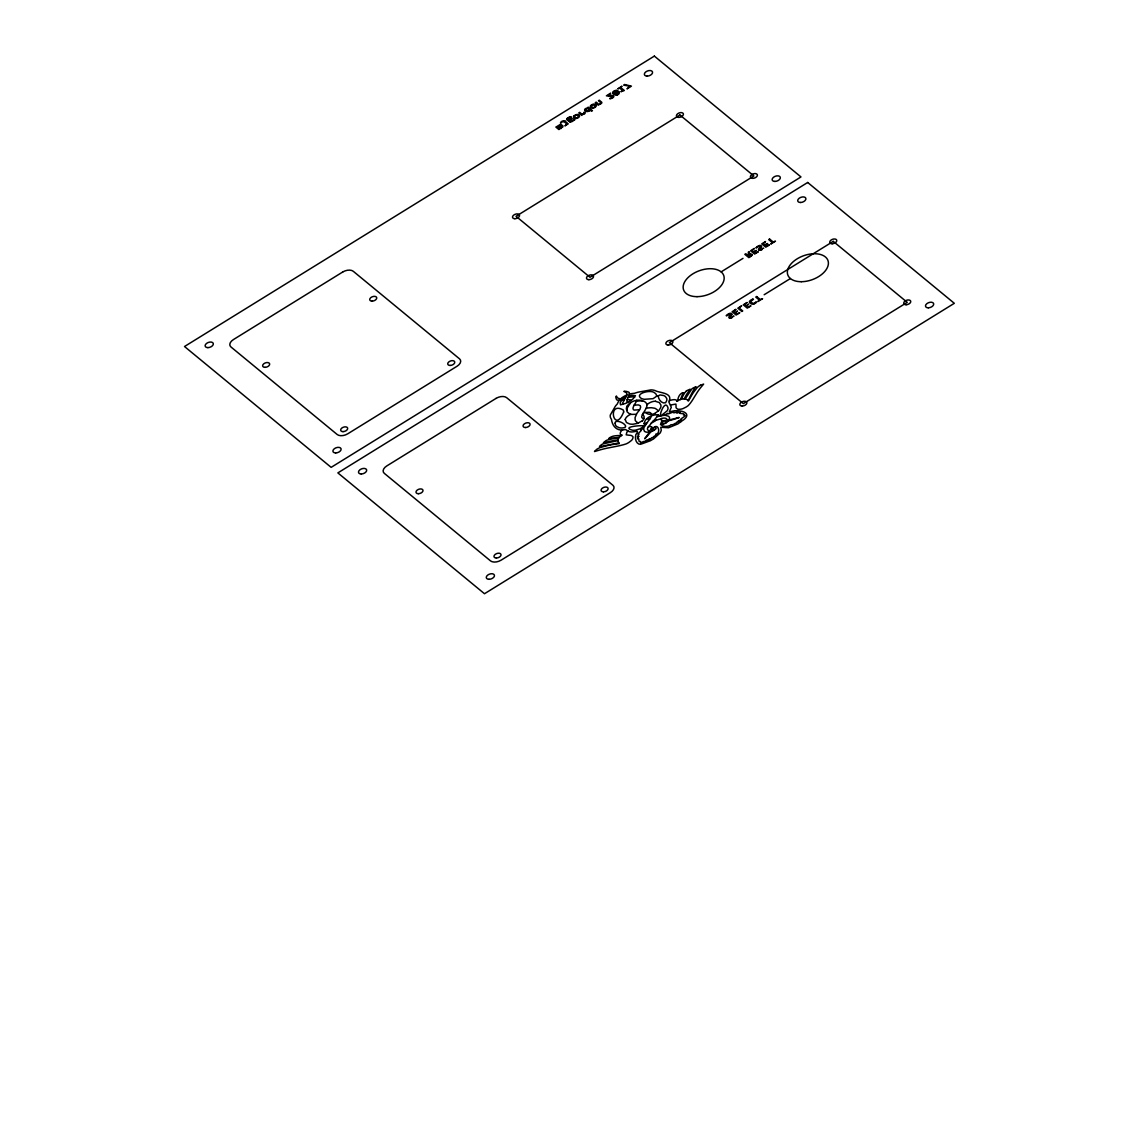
<?xml version="1.0" encoding="UTF-8"?>
<svg xmlns="http://www.w3.org/2000/svg" width="1122" height="1122" viewBox="0 0 1122 1122"><rect width="100%" height="100%" fill="white"/><g stroke="black" fill="none" stroke-linecap="round" stroke-linejoin="round"><path stroke-width="1.5" d="M628.376 397.076L629.358 392.91A4.586 2.735 -19.8 0 0 628.657 392.083L626.188 391.368A8.92 5.315 -19.8 0 0 624.491 391.298M629.498 394.103A15.049 8.976 -19.8 0 1 632.513 393.499L634.463 393.317A25.105 14.979 -19.8 0 1 638.152 392.167L650.984 389.881A13.73 8.191 -19.8 0 1 656.622 391.255C662.162 393.121 673.2 393.401 668.81 401.914L671.307 407.286L669.301 411.844L674.518 410.75A2.496 1.487 -19.8 0 1 675.682 410.778C684.644 410.315 692.344 414.789 681.489 421.241A2.567 1.529 -19.8 0 1 680.619 422.068L678.642 423.275A2.006 1.192 -19.8 0 1 677.562 424.06L668.502 427.748L660.774 427.286L661.265 430.357L660.311 432.812L653.467 438.997A1.964 1.164 -19.8 0 1 652.85 439.277L650.704 440.567A2.567 1.529 -19.8 0 1 649.428 441.072L642.527 443.611C637.31 446.556 634.407 439.389 635.739 435.462A2.496 1.487 -19.8 0 1 635.865 434.635C640.914 427.763 632.99 433.99 628.404 431.213L626.918 431.984L626.188 434.817L629.204 435.252A5.61 3.352 -19.8 0 1 631.812 435.785L632.205 436.051A10.799 6.437 -19.8 0 1 632.64 436.416L632.878 436.71A2.496 1.487 -19.8 0 1 633.046 437.215L632.78 438.422A7.265 4.334 -19.8 0 1 631.448 440.455L628.867 442.447A21.08 12.566 -19.8 0 1 627.773 443.078L627.24 443.372A7.041 4.193 -19.8 0 1 625.922 443.961L624.253 444.494A46.858 27.938 -19.8 0 1 622.359 444.999L619.877 445.616A32.468 19.355 -19.8 0 1 618.138 445.995L606.904 448.211A74.038 44.151 -19.8 0 0 600.13 449.88L594.492 451.549L596.567 449.445A9.803 5.848 -19.8 0 1 600.48 447.468L607.353 445.616A99.774 59.494 -19.8 0 1 611.518 444.719L619.19 443.667L617.703 440.315A8.036 4.797 -19.8 0 1 618.755 437.945L619.582 437.019A7.433 4.432 -19.8 0 1 621.237 435.757A2.412 1.445 -19.8 0 0 621.925 435.238M625.291 419.642L626.441 422.489L629.526 423.934A11.921 7.111 -19.8 0 0 633.06 424.214L637.605 423.359L642.05 420.932M677.66 400.877L677.674 400.694A36.535 21.781 -19.8 0 1 678.333 397.749L678.389 397.539A16.465 9.818 -19.8 0 1 679.637 395.112L680.507 394.145A9.327 5.568 -19.8 0 1 682.4 392.77L683.719 392.798A5.764 3.436 -19.8 0 1 683.424 393.275L683.102 393.738M610.003 98.722L610.116 98.147A4.011 2.384 -19.8 0 0 610.873 98.021L611.055 97.979A1.949 1.164 -19.8 0 0 612.36 97.249L612.388 97.235M651.896 430.427L653.214 430.203A1.627 0.968 -19.8 0 0 653.803 429.656L653.874 429.558M627.17 408.52L627.507 407.651A17.994 10.729 -19.8 0 1 629.077 405.042L629.386 404.607A19.705 11.753 -19.8 0 0 630.606 402.672M571.631 117.684L571.533 117.824A2.328 1.388 -19.8 0 1 571.21 118.189M700.409 385.253A9.803 5.848 -19.8 0 0 697.113 387.735L693.564 392.335A99.788 59.494 -19.8 0 0 691.727 395.14C681.895 413.078 695.331 384.664 696.159 386.922A5.315 3.17 -19.8 0 0 695.037 387.188L693.662 387.763A6.129 3.661 -19.8 0 0 691.825 388.955L685.219 398.913M680.367 399.558L681.419 397.118A28.513 16.998 -19.8 0 0 681.755 396.178L682.274 395.028A23.52 14.025 -19.8 0 1 683.102 393.738M676.931 401.171L676.973 401.157A2.412 1.445 -19.8 0 0 677.898 400.722A7.433 4.432 -19.8 0 1 679.89 399.741L681.292 399.278L683.06 395.673A45.637 27.209 -19.8 0 1 683.564 394.762L683.971 394.074A32.594 19.439 -19.8 0 1 684.827 392.714L685.907 391.438M653.144 427.959C659.035 422.349 660.648 434.354 655.921 434.032A7.559 4.516 -19.8 0 1 655.346 435.617L653.495 436.753A7.658 4.558 -19.8 0 1 652.808 437.706L651.644 437.706A7.784 4.642 -19.8 0 1 650.928 438.562L649.666 439.698L649.568 438.632A15.484 9.228 -19.8 0 1 647.099 440.792L646.903 439.88L643.635 442.208C644.771 439.473 640.045 444.985 640.774 442.25A6.62 3.941 -19.8 0 0 640.592 441.479C637.464 443.078 640.227 436.907 637.506 438.87A14.544 8.667 -19.8 0 1 638.755 436.332M684.168 398.871L685.304 396.767A84.767 50.546 -19.8 0 1 686.86 394.046L690.17 389.18L687.001 390.568A5.358 3.198 -19.8 0 0 685.907 391.438M634.098 405.337A15.161 9.032 -19.8 0 1 638.502 404.93C643.074 405.407 639.26 410.568 637.605 412.377A18.317 10.925 -19.8 0 0 636.679 413.822L635.066 417.622L635.206 420.231A6.508 3.871 -19.8 0 0 635.599 420.932L636.553 421.844A10.631 6.339 -19.8 0 0 638.488 423.036M761.417 246.714L761.375 246.784A3.969 2.37 -19.8 0 1 761.039 247.303L760.744 247.625M731.754 314.567L731.74 314.595A3.969 2.37 -19.8 0 1 731.376 315.156L730.787 315.829A4.446 2.651 -19.8 0 1 730.506 316.095L730.142 316.558M568.868 119.914L570.523 118.708M591.518 105.734L591.532 105.706A1.501 0.898 -19.8 0 0 591.336 106.113M676.832 400.947L676.412 400.147A7.279 4.348 -19.8 0 0 675.248 399.769L674.995 399.713A3.913 2.328 -19.8 0 0 674.238 399.656L673.354 399.713A9.004 5.372 -19.8 0 0 669.75 400.582L669.455 400.708M574.029 115.875L573.945 115.973A2.973 1.781 -19.8 0 0 573.552 116.604A3.927 2.342 -19.8 0 0 573.637 117.333A4.334 2.581 -19.8 0 0 574.997 118.385A2.51 1.501 -19.8 0 0 575.951 118.497A2.903 1.739 -19.8 0 0 578.966 117.095A2.384 1.417 -19.8 0 0 579.457 116.408A3.927 2.342 -19.8 0 0 579.415 115.664A4.334 2.581 -19.8 0 0 578.054 114.626A1.992 1.192 -19.8 0 0 577.101 114.5A3.226 1.921 -19.8 0 0 574.085 115.889M590.691 105.622L590.761 105.538A3.226 1.921 -19.8 0 1 593.847 104.108A1.992 1.192 -19.8 0 1 594.772 104.304A4.334 2.581 -19.8 0 1 596.105 105.342M759.804 248.705L760.155 248.243A4.446 2.651 -19.8 0 0 760.436 247.962L760.674 247.724M651.924 430.385L652.443 430.063A2.861 1.711 -19.8 0 0 653.299 429.656M760.197 247.092L760.169 247.12A3.114 1.851 -19.8 0 1 759.832 247.499L759.103 248.327A4.39 2.609 -19.8 0 0 758.668 248.916L758.612 249.056A1.992 1.192 -19.8 0 0 759.229 250.29M730.562 314.917L730.548 314.945A3.114 1.851 -19.8 0 1 730.184 315.352L730.043 315.506M729.847 315.745L729.454 316.18A4.39 2.609 -19.8 0 0 729.019 316.769L728.949 316.909A1.992 1.192 -19.8 0 0 729.581 318.143M569.527 120.194L569.752 119.97A2.735 1.627 -19.8 0 1 570.2 119.647M613.173 97.376L613.201 97.348A2.3 1.374 -19.8 0 0 613.594 96.815M618.04 93.743L618.068 93.729A1.501 0.898 -19.8 0 1 616.918 94.402M622.584 429.628L622.135 430.035A9.074 5.414 -19.8 0 0 620.494 432.349L620.284 433.008A3.913 2.328 -19.8 0 0 620.256 433.555L620.284 433.737A7.293 4.348 -19.8 0 0 620.648 434.621L621.883 435.027M658.137 414.902C653.004 413.906 644.07 418.338 644.224 423.85M762.553 248.537L762.75 248.369A4.334 2.581 -19.8 0 0 763.184 247.99L763.675 248.383M732.904 316.39L733.101 316.236A4.334 2.581 -19.8 0 0 733.536 315.843L734.012 316.236M670.83 404.944L675.907 404.088L676.075 406.276A5.61 3.352 -19.8 0 0 676.44 408.198L677.562 409.095A2.496 1.487 -19.8 0 0 678.235 409.278L679.96 409.264A7.265 4.334 -19.8 0 0 682.961 408.618L686.089 407.062A21.08 12.566 -19.8 0 0 687.127 406.388L687.618 406.052A7.041 4.208 -19.8 0 0 688.599 405.21L689.581 404.102A46.914 27.966 -19.8 0 0 690.577 402.84L691.769 401.171A32.426 19.34 -19.8 0 0 692.54 400.007L697.225 392.377A74.024 44.137 -19.8 0 1 700.507 387.833L703.634 384.089L700.409 385.253M762.217 248.761L762.133 248.818A2.847 1.697 -19.8 0 1 760.562 249.617L759.79 249.477M624.365 398.086L625.515 397.384M628.923 395.996A13.001 7.756 -19.8 0 1 632.107 395.309L635.487 395.659L633.06 398.857A18.878 11.262 -19.8 0 1 630.788 400.554L627.647 402.419A20.715 12.342 -19.8 0 1 625.445 403.457L620.522 404.846L620.157 402.784A12.931 7.714 -19.8 0 1 621.784 400.344M583.861 113.603L584.296 113.084A2.791 1.669 -19.8 0 0 583.861 112.495M570.2 119.647L570.313 119.577A2.791 1.655 -19.8 0 1 571.224 119.128A1.543 0.926 -19.8 0 1 572.08 118.932L572.136 118.918A2.3 1.374 -19.8 0 1 573.398 119.198M589.499 110.769L589.471 110.797A3.17 1.893 -19.8 0 1 588.349 111.344A2.525 1.501 -19.8 0 1 587.311 111.541A3.043 1.809 -19.8 0 1 586.259 111.415A5.287 3.156 -19.8 0 1 584.983 110.461M726.93 314.889L726.958 314.861A1.949 1.164 -19.8 0 0 727.322 314.609L727.827 314.286A7.574 4.516 -19.8 0 1 728.613 313.851L728.879 313.711A3.632 2.174 -19.8 0 1 730.015 313.319A2.202 1.304 -19.8 0 1 731.867 314.525M561.687 121.611L561.603 121.653A3.913 2.328 -19.8 0 0 561.028 122.06L560.958 122.13A3.282 1.964 -19.8 0 0 560.523 122.522L561.042 122.957M728.178 314.777L728.613 314.511A3.787 2.258 -19.8 0 1 729.216 314.174M572.486 121.288L572.515 121.274A2.805 1.669 -19.8 0 1 571.533 121.751L571.477 121.751A2.693 1.599 -19.8 0 1 570.018 121.975M756.551 247.05L756.607 247.008A1.949 1.164 -19.8 0 0 756.971 246.756M747.995 254.975L745.723 253.782L744.84 254.329L748.851 257.625L750.618 256.531M583.875 112.466C586.203 111.288 585.249 114.36 583.51 114.29A3.913 2.328 -19.8 0 1 582.108 114.43L581.841 115.426L578.784 112.901L579.667 112.354L581.645 113.981A4.895 2.917 -19.8 0 0 582.15 113.967L582.584 113.939A2.525 1.501 -19.8 0 0 582.991 113.883M573.651 119.872L574.871 119.731L573.062 120.853M756.971 246.756L757.476 246.433A7.574 4.516 -19.8 0 1 758.276 245.984L758.542 245.858A3.632 2.174 -19.8 0 1 759.664 245.466A2.202 1.304 -19.8 0 1 761.515 246.672M721.137 271.875L742.988 258.369M764.166 294.735L790.393 278.536M562.234 121.933L563.356 121.569M661.139 415.701L667.127 410.848A9.551 5.694 -19.8 0 0 668.025 407.889C665.528 399.502 660.059 412.181 660.353 415.855M654.883 413.345L658.866 410.54L660.718 407.468A11.921 7.111 -19.8 0 0 660.844 404.93L659.273 402.532L655.472 401.325M562.543 127.389L562.992 126.043L560.649 124.107L559.766 124.654L561.94 126.449M653.172 421.101L663.228 418.141A7.854 4.684 -19.8 0 1 664.589 418.099L664.771 418.113A4.095 2.44 -19.8 0 1 666.019 418.408L667.59 419.796L664.042 420.918A5.301 3.156 -19.8 0 0 662.555 422.279L662.19 422.854A3.801 2.258 -19.8 0 0 661.966 423.709L663.2 424.172M599.947 104.15L600.396 103.995A1.753 1.052 -19.8 0 0 600.817 103.771L600.873 103.743A1.823 1.08 -19.8 0 0 601.827 102.789A2.496 1.487 -19.8 0 0 601.294 101.878L599.33 100.195L598.447 100.742L600.396 102.34A1.417 0.842 -19.8 0 1 600.41 103.547M638.741 436.332L637.296 437.033L638.951 434.228A1.711 1.024 -19.8 0 0 638.334 434.466C636.328 434.466 643.846 429.039 640.592 430.035A17.672 10.533 -19.8 0 1 643.621 428.295M569.906 117.417L569.85 117.431A1.515 0.912 -19.8 0 0 569.289 117.614A2.37 1.417 -19.8 0 0 568.644 117.936L568.588 117.964A3.871 2.314 -19.8 0 0 567.578 118.694L567.536 119.184M625.192 397.861L622.444 398.562A8.766 5.217 -19.8 0 1 620.186 398.745L618.39 398.394A12.005 7.153 -19.8 0 1 616.567 396.304L616.371 396.108M616.862 94.374L616.287 94.43A4.839 2.889 -19.8 0 1 615.389 94.206A8.078 4.811 -19.8 0 1 614.576 93.701M656.903 416.697L663.733 415.336A9.523 5.68 -19.8 0 1 665.542 415.364L668.53 416.262A5.961 3.562 -19.8 0 1 669.525 418.366L669.189 419.53A8.149 4.867 -19.8 0 1 665.865 422.938M760.702 250.122L760.211 250.234A2.174 1.29 -19.8 0 1 759.299 250.22M731.053 317.975L730.506 318.101A2.174 1.29 -19.8 0 1 729.651 318.073M674.252 418.73L679.175 417.468A59.69 35.581 -19.8 0 1 668.375 420.834M568.433 119.311L569.836 118.469A2.356 1.403 -19.8 0 0 570.565 117.908M639.512 409.754L634.239 410.077A4.039 2.412 -19.8 0 1 633.341 409.558L632.976 408.254A15.442 9.2 -19.8 0 1 634.589 404.593M624.127 391.354L623.93 391.396A6.269 3.731 -19.8 0 0 624.253 391.634A11.178 6.662 -19.8 0 1 626.679 393.093L626.974 394.551A8.766 5.217 -19.8 0 1 626.413 396.108L622.584 403.177A6.774 4.039 -19.8 0 0 622.92 404.411M599.555 104.22L598.349 105.216L595.291 102.691L596.175 102.144L598.208 103.827M628.292 397.23L632.513 396.851A6.844 4.081 -19.8 0 1 634.631 397.37M614.197 93.392L618.222 92.691M613.874 92.86L617.843 92.172M623.678 400.063L617.577 400.189A4.586 2.735 -19.8 0 1 616.539 399.572L615.88 397.735A8.064 4.811 -19.8 0 1 616.076 396.417M617.773 439.922L614.702 440.413A84.767 50.546 -19.8 0 0 610.705 441.128L603.426 442.741L605.852 440.736A5.358 3.198 -19.8 0 1 607.212 440.076L609.134 439.501A32.58 19.425 -19.8 0 1 611.139 439.095L612.163 438.898A45.722 27.265 -19.8 0 1 613.496 438.674L618.755 437.945M662.85 421.914L661.321 422.138L660.535 424.495C663.368 427.692 669.918 426.36 670.97 424.733A7.574 4.516 -19.8 0 0 673.242 424.551L675.079 423.415A7.658 4.572 -19.8 0 0 676.496 423.064L676.664 422.237A7.784 4.642 -19.8 0 0 677.954 421.858L679.708 421.129L678.249 420.904A15.484 9.228 -19.8 0 0 681.601 419.474C677.983 419.726 688.038 415.392 684.518 415.21A6.62 3.955 -19.8 0 1 683.48 414.972C686.061 412.559 677.225 414.411 680.311 412.419A14.544 8.681 -19.8 0 0 676.594 412.938L677.786 412.012L673.649 412.77A1.711 1.024 -19.8 0 1 674.07 412.377C674.21 410.792 666.72 415.463 667.618 413.331A17.615 10.505 -19.8 0 0 664.631 415.322M617.675 440.666L602.935 443.905A6.129 3.661 -19.8 0 0 601.013 445.041L600.018 445.925A5.315 3.17 -19.8 0 0 599.499 446.682L618.853 442.924M636.426 414.284L631.602 414.411A9.425 5.61 -19.8 0 1 629.316 413.723L627.114 411.802A12.651 7.545 -19.8 0 1 627.184 408.52M619.274 437.328L615.726 437.72A28.485 16.984 -19.8 0 1 614.379 437.832L612.696 438.029A23.506 14.025 -19.8 0 0 610.803 438.436L610.116 438.59A5.764 3.436 -19.8 0 1 609.611 438.702L608.615 438.688L609.569 437.79A9.327 5.568 -19.8 0 1 611.728 436.654L613.201 436.163A16.465 9.818 -19.8 0 1 616.749 435.659L617.058 435.631A36.549 21.795 -19.8 0 1 621.223 435.588M750.169 254.666L749.889 254.694A2.328 1.388 -19.8 0 0 749.314 254.82A2.553 1.515 -19.8 0 0 748.809 255.101L747.953 255.62L749.272 256.7L750.113 256.195A1.837 1.094 -19.8 0 0 750.899 255.479M571.07 121.302L571.603 121.19A1.487 0.884 -19.8 0 0 572.388 120.741M560.116 128.721L560.144 128.707A2.412 1.431 -19.8 0 1 559.373 128.693L559.317 128.665M610.536 95.973L610.27 95.987A6.087 3.632 -19.8 0 0 609.597 96.043L606.399 95.819L610.677 93.182L608.04 95.566L609.961 95.398A6.031 3.59 -19.8 0 1 610.915 95.356L611.111 95.342A3.043 1.823 -19.8 0 1 611.911 95.356L612.023 95.356A3.24 1.935 -19.8 0 1 612.472 95.426L612.864 95.538M627.226 399.586L629.905 399.839A3.366 2.006 -19.8 0 1 630.83 400.526M759.748 246.125L759.37 246.181A1.949 1.164 -19.8 0 0 758.865 246.321A3.787 2.258 -19.8 0 0 758.262 246.658L757.911 246.868A4.67 2.791 -19.8 0 0 757.027 247.471L756.887 247.611A4.418 2.637 -19.8 0 0 756.312 248.088L755.807 247.667M730.085 313.978L729.707 314.048A1.949 1.164 -19.8 0 0 729.216 314.174M568.77 120.839L568.826 120.839A3.324 1.978 -19.8 0 0 569.219 120.839M559.401 128.259L559.317 128.231A3.955 2.356 -19.8 0 1 558.7 128.118L556.75 126.52L555.867 127.067L558.924 129.591L559.149 128.623M560.818 126.954L558.7 125.313L557.816 125.86L559.934 127.599M643.79 418.758L642.387 418.113A4.754 2.833 -19.8 0 1 641.672 416.781C642.611 411.83 651.349 405.154 644.084 401.297A14.039 8.373 -19.8 0 0 636.244 401.367M730.17 317.358L730.899 317.428A2.847 1.697 -19.8 0 0 732.4 316.685M628.404 431.213L625.445 429.488C617.044 431.816 612.444 426.458 611.406 419.207A13.73 8.191 -19.8 0 1 610.298 415.028L615.305 406.304A25.105 14.965 -19.8 0 1 617.409 403.85L617.956 402.503A15.049 8.976 -19.8 0 1 619.204 400.456M566.638 119.774L567.143 119.928A1.641 0.982 -19.8 0 0 567.97 119.858M688.095 400.007L684.743 398.871A8.036 4.797 -19.8 0 0 681.292 399.278M565.222 121.358L568.223 123.841L564.927 125.888L566.905 124.037L564.31 121.891A1.893 1.122 -19.8 0 0 563.384 121.527M752.904 299.083L753.409 299.504A2.595 1.543 -19.8 0 0 752.497 299.812L750.562 301.748L752.932 303.389A1.529 0.912 -19.8 0 0 753.844 303.277A3.478 2.076 -19.8 0 0 755.415 302.365A4.656 2.777 -19.8 0 0 756.088 301.692L756.551 302.211A4.179 2.496 -19.8 0 1 756.032 302.73A4.74 2.819 -19.8 0 1 753.984 303.922M726.158 315.534L726.663 315.955A4.418 2.637 -19.8 0 1 727.238 315.464L727.393 315.338A4.67 2.791 -19.8 0 1 728.178 314.777M584.899 110.447L584.828 110.349A3.787 2.258 -19.8 0 1 584.66 109.788A1.487 0.884 -19.8 0 1 584.913 109.171A2.188 1.304 -19.8 0 1 586.638 108.203A4.39 2.623 -19.8 0 1 587.858 108.119L588.124 107.123L592.458 110.685L591.575 111.232L590.256 110.18A1.809 1.08 -19.8 0 1 589.723 110.601M591.406 106.618L591.434 106.646A4.236 2.525 -19.8 0 0 592.276 107.361M574.674 116.969L574.688 116.997A4.236 2.525 -19.8 0 0 575.544 117.712A2.805 1.669 -19.8 0 0 576.063 117.824L576.175 117.852A2.581 1.543 -19.8 0 0 576.75 117.796L576.89 117.782A1.837 1.094 -19.8 0 0 578.181 116.969A1.753 1.052 -19.8 0 0 578.447 116.548M651.419 414.284L650.774 413.092A4.783 2.847 -19.8 0 0 649.021 412.307L646.006 412.461A18.709 11.164 -19.8 0 0 643.341 412.994M748.542 253.895L748.29 252.198L749.258 251.594L749.51 253.348A2.861 1.697 -19.8 0 1 749.538 253.838L749.538 253.838A1.795 1.066 -19.8 0 1 749.314 254.357A2.805 1.669 -19.8 0 1 749.889 254.147L750.169 254.077A1.543 0.926 -19.8 0 1 750.66 254.035L751.347 254.147A2.342 1.388 -19.8 0 1 752.049 254.764M620.803 398.731A13.562 8.092 -19.8 0 1 623.537 396.697M623.664 396.627A13.562 8.092 -19.8 0 1 626.875 394.972M628.418 397.076A23.197 13.829 -19.8 0 0 626.847 400.708A4.039 2.412 -19.8 0 0 627.829 402.335M628.25 406.248A10.743 6.409 -19.8 0 1 627.03 406.248M636.553 400.288A16.535 9.86 -19.8 0 1 634.463 404.579M642.752 401.003A8.191 4.881 -19.8 0 0 640.382 400.175L637.422 400.161A9.846 5.876 -19.8 0 0 626.455 407.917L626.385 408.408A8.303 4.951 -19.8 0 0 626.875 410.175M625.122 419.656A7.91 4.712 -19.8 0 1 630.887 414.298M642.401 414.481A8.191 4.881 -19.8 0 1 642.289 421.016M647.099 404.691A7.952 4.74 -19.8 0 1 655.543 401.185M654.968 413.541A8.261 4.923 -19.8 0 1 645.725 412.461M651.125 428.899A23.141 13.801 -19.8 0 0 651.882 426.907A6.017 3.59 -19.8 0 0 648.264 426.655M664.547 420.61A23.169 13.815 -19.8 0 1 661.657 420.862A5.989 3.576 -19.8 0 1 661.784 418.352M646.637 423.036A16.942 10.098 -19.8 0 1 643.944 423.485M650.199 418.562A14.011 8.359 -19.8 0 1 646.665 419.011M657.955 414.775A18.12 10.799 -19.8 0 1 656.23 417.622L655.599 418.464A38.639 23.029 -19.8 0 1 652.471 421.788L647.717 427.777A7.602 4.53 -19.8 0 0 647.506 428.534L647.478 428.814A3.997 2.384 -19.8 0 0 647.632 429.628L648.081 430.217A17.882 10.659 -19.8 0 0 648.53 430.666L649.4 431.044L651.475 428.688A5.301 3.156 -19.8 0 1 653.551 427.833L654.421 427.65A3.801 2.258 -19.8 0 1 655.627 427.622L656.104 428.562A7.798 4.642 -19.8 0 1 654.014 430.273M654.07 430.329A9.327 5.568 -19.8 0 1 649.414 431.998L647.142 432.208A5.961 3.562 -19.8 0 1 644.365 431.199L643.551 428.828A9.481 5.652 -19.8 0 1 643.776 427.664L648.502 420.68A14.32 8.541 -19.8 0 0 651.335 416.066M646.202 408.254A21.879 13.043 -19.8 0 1 651.391 407.721L654.631 408.226A6.508 3.885 -19.8 0 1 655.557 408.604L656.679 409.404A10.547 6.283 -19.8 0 1 658.193 411.227M645.809 424.116A3.268 1.949 -19.8 0 1 644.168 423.892M658.193 414.874A3.703 2.216 -19.8 0 1 658.446 416.29M656.005 420.021A9.719 5.792 -19.8 0 1 653.888 421.662A9.453 5.638 -19.8 0 1 651.293 422.952M650.858 431.675A59.775 35.638 -19.8 0 1 644.645 438.786L647.099 435.532A75.735 45.146 -19.8 0 0 649.456 432.026M674.252 418.73A75.118 44.782 -19.8 0 1 669.007 419.909M665.893 422.966A8.822 5.259 -19.8 0 1 663.2 424.158M752.904 299.181A4.151 2.468 -19.8 0 0 749.356 301.636A6.213 3.703 -19.8 0 0 751.263 303.796L751.319 303.936A3.506 2.09 -19.8 0 0 752.567 304.132A3.941 2.342 -19.8 0 0 753.97 303.88M732.638 317.245A5.049 3.015 -19.8 0 1 731.516 317.849M762.287 249.393A5.049 3.015 -19.8 0 1 761.165 249.996M750.38 254.75A1.599 0.954 -19.8 0 1 751.025 255.437M752.217 254.75A2.623 1.557 -19.8 0 1 750.548 256.433M561.084 128.553A1.417 0.842 -19.8 0 0 561.014 127.431A2.356 1.403 -19.8 0 1 561.561 127.515M561.575 121.513A2.889 1.725 -19.8 0 1 565.418 121.246M571.364 118.245A3.52 2.104 -19.8 0 1 570.649 118.792M571.477 116.997A1.585 0.954 -19.8 0 0 570.972 116.772A2.006 1.192 -19.8 0 0 570.102 116.8M566.596 118.96A4.572 2.721 -19.8 0 1 570.116 116.856M568.475 120.839A1.697 1.01 -19.8 0 1 567.97 120.615M570.06 121.919A2.244 1.346 -19.8 0 1 569.457 121.639M570.888 119.788A1.823 1.094 -19.8 0 1 571.379 119.563M578.475 116.548A3.717 2.216 -19.8 0 0 578.391 116.071A4.642 2.763 -19.8 0 0 577.62 115.342L577.564 115.342A2.244 1.332 -19.8 0 0 576.904 115.159M574.464 117.095A2.581 1.543 -19.8 0 1 574.394 116.576M574.604 116.45A1.501 0.898 -19.8 0 1 574.787 116.085L574.787 116.057A2.328 1.388 -19.8 0 1 576.946 114.991M587.591 110.882A3.38 2.02 -19.8 0 1 585.824 109.563M585.446 109.591A1.403 0.842 -19.8 0 1 587.058 108.638M587.072 108.582A5.007 2.987 -19.8 0 1 587.9 108.582L589.583 110.026A2.987 1.781 -19.8 0 1 589.064 110.433L588.966 110.489A1.795 1.066 -19.8 0 1 587.549 110.966M590.705 105.622A2.973 1.781 -19.8 0 0 590.298 106.253A3.927 2.342 -19.8 0 0 590.368 106.983A4.334 2.581 -19.8 0 0 591.729 108.035A2.51 1.501 -19.8 0 0 592.697 108.147A2.903 1.739 -19.8 0 0 595.712 106.744A2.384 1.417 -19.8 0 0 596.189 106.057A3.927 2.342 -19.8 0 0 596.161 105.328M591.196 106.744A2.581 1.543 -19.8 0 1 591.14 106.239M592.304 107.347A2.805 1.669 -19.8 0 0 592.795 107.488L592.907 107.502A2.581 1.543 -19.8 0 0 593.496 107.46L593.636 107.431A1.837 1.094 -19.8 0 0 594.926 106.632A1.753 1.052 -19.8 0 0 595.179 106.211A3.717 2.216 -19.8 0 0 595.123 105.72A4.642 2.763 -19.8 0 0 594.365 104.991A2.244 1.332 -19.8 0 0 593.65 104.809M591.603 105.636A2.328 1.388 -19.8 0 1 593.692 104.641M610.719 95.973A2.721 1.627 -19.8 0 1 611.49 95.987A1.978 1.178 -19.8 0 1 612.009 96.057M613.243 97.404A3.226 1.921 -19.8 0 1 610.017 98.666M612.808 95.594A2.665 1.585 -19.8 0 1 613.692 96.787M617.395 90.728A6.928 4.123 -19.8 0 1 619.12 92.172M616.301 90.447A3.927 2.342 -19.8 0 1 617.437 90.7M616.455 90.363A3.226 1.921 -19.8 0 0 613.033 91.78A2.188 1.304 -19.8 0 0 612.724 92.537A3.001 1.795 -19.8 0 0 612.949 93.35M616.932 95.16A5.301 3.156 -19.8 0 1 613.187 93.28M617.03 95.005A3.703 2.202 -19.8 0 0 618.881 93.883L618.993 93.729A3.212 1.921 -19.8 0 0 619.106 92.172M617.493 91.822A8.457 5.035 -19.8 0 0 616.946 91.443L616.805 91.359A3.927 2.342 -19.8 0 0 615.908 91.106A2.006 1.192 -19.8 0 0 615.165 91.134M613.902 91.878A1.697 1.01 -19.8 0 1 615.221 90.98M615.122 423.12L615.473 425A11.066 6.592 -19.8 0 0 616.834 426.612L619.19 427.706A9.495 5.666 -19.8 0 0 622.5 427.959C631.335 427.398 619.035 419.207 615.473 421.886L615.122 423.12M623.664 411.984C614.183 435.336 606.427 400.386 623.257 410.007A14.067 8.387 -19.8 0 1 623.636 411.465L623.664 411.984M666.594 421.704L666.286 422.082A7.644 4.558 -19.8 0 1 665.893 422.363A2.23 1.332 -19.8 0 1 665.206 422.714L666.594 421.704M658.291 395.8C658.053 399.208 661.994 404.215 665.612 402.742L666.594 400.877A9.495 5.666 -19.8 0 0 666.72 398.492L665.542 396.683A11.066 6.592 -19.8 0 0 663.481 395.477L660.059 394.958L658.291 395.8M656.777 396.136L653.074 398.675L644.421 399.292A16.437 9.803 -19.8 0 1 641.574 398.591C633.439 393.85 650.76 389.138 654.519 392.812A12.889 7.686 -19.8 0 1 656.132 394.271L656.777 396.136M644.449 425.967L640.017 428.814L635.529 430.133A9.523 5.68 -19.8 0 1 632.317 430.189C621.041 427.005 640.648 425 644.449 425.967M654.35 56.1L184.513 346.516L331.144 467.355L800.968 176.939L654.35 56.1M621.798 86.31L617.703 88.834L619.863 88.203L622.78 90.616L620.859 91.709L624.351 90.503L620.831 87.6L621.798 86.31M624.673 84.529L623.692 85.132L630.059 86.282L627.002 88.862L631.42 86.142L624.673 84.529M342.701 272.015L233.446 339.559A7.994 4.769 -19.8 0 0 230.922 346.936L337.189 434.509A7.994 4.769 -19.8 0 0 347.778 433.793L457.033 366.249A7.994 4.769 -19.8 0 0 459.557 358.872L353.29 271.3A7.994 4.769 -19.8 0 0 342.701 272.015M679.904 114.991L516.022 216.294L590.004 277.274L753.9 175.958L679.904 114.991M807.686 182.479L337.862 472.895L484.494 593.734L954.317 303.305L807.686 182.479M496.05 398.394L386.781 465.939A7.994 4.769 -19.8 0 0 384.271 473.316L490.538 560.888A7.994 4.769 -19.8 0 0 501.127 560.159L610.382 492.628A7.994 4.769 -19.8 0 0 612.907 485.251L506.639 397.665A7.994 4.769 -19.8 0 0 496.05 398.394M754.279 248.495L750.604 250.767L754.615 254.063L758.29 251.791L755.036 253.137L753.788 252.099L756.48 250.43L753.325 251.721L751.95 250.599L754.279 248.495M765.442 241.595L761.768 243.867L765.779 247.163L769.454 244.891L766.2 246.251L764.938 245.213L767.63 243.544L764.489 244.834L763.114 243.698L765.442 241.595M769.58 239.042L768.696 239.589L772.245 242.506L770.8 244.063L775.484 241.16L773.128 241.959L769.58 239.042M833.253 241.37L669.371 342.673L743.353 403.64L907.235 302.337L833.253 241.37M735.78 309.448L732.119 311.72L736.116 315.03L739.791 312.757L736.551 314.104L735.289 313.066L737.519 311.018L734.826 312.687L733.451 311.551L735.78 309.448M741.558 305.885L737.827 308.185L741.838 311.481L742.722 310.948L739.174 308.017L741.558 305.885M746.943 302.547L743.269 304.819L747.28 308.129L750.955 305.857L747.701 307.204L746.439 306.166L748.683 304.118L745.99 305.787L744.615 304.651L746.943 302.547M756.663 296.545L755.779 297.092L759.328 300.023L757.883 301.566L762.581 298.676L760.211 299.476L756.663 296.545M752.75 178.356A3.661 2.188 -19.8 0 0 757.35 174.751A3.661 2.188 -19.8 0 0 751.572 174.766A3.661 2.188 -19.8 0 0 752.75 178.356M678.768 117.389A3.661 2.188 -19.8 0 0 683.368 113.785A3.661 2.188 -19.8 0 0 677.59 113.799A3.661 2.188 -19.8 0 0 678.768 117.389M514.872 218.706A3.661 2.188 -19.8 0 0 519.486 215.087A3.661 2.188 -19.8 0 0 513.694 215.101A3.661 2.188 -19.8 0 0 514.872 218.706M588.868 279.673A3.661 2.188 -19.8 0 0 593.468 276.068A3.661 2.188 -19.8 0 0 587.676 276.068A3.661 2.188 -19.8 0 0 588.868 279.673M450.104 365.449A3.661 2.188 -19.8 0 0 454.705 361.831A3.661 2.188 -19.8 0 0 448.912 361.845A3.661 2.188 -19.8 0 0 450.104 365.449M372.083 301.145A3.661 2.188 -19.8 0 0 376.683 297.54A3.661 2.188 -19.8 0 0 370.891 297.554A3.661 2.188 -19.8 0 0 372.083 301.145M265.002 367.343A3.661 2.188 -19.8 0 0 269.603 363.724A3.661 2.188 -19.8 0 0 263.824 363.738A3.661 2.188 -19.8 0 0 265.002 367.343M343.023 431.633A3.661 2.188 -19.8 0 0 347.624 428.029A3.661 2.188 -19.8 0 0 341.845 428.043A3.661 2.188 -19.8 0 0 343.023 431.633M207.907 347.624A4.264 2.539 -19.8 0 0 213.264 343.416A4.264 2.539 -19.8 0 0 206.532 343.43A4.264 2.539 -19.8 0 0 207.907 347.624M647.142 76.114A4.264 2.539 -19.8 0 0 652.499 71.906A4.264 2.539 -19.8 0 0 645.767 71.92A4.264 2.539 -19.8 0 0 647.142 76.114M774.923 181.427A4.264 2.539 -19.8 0 0 780.281 177.22A4.264 2.539 -19.8 0 0 773.549 177.234A4.264 2.539 -19.8 0 0 774.923 181.427M335.702 452.937A4.264 2.539 -19.8 0 0 341.046 448.73A4.264 2.539 -19.8 0 0 334.314 448.744A4.264 2.539 -19.8 0 0 335.702 452.937M801.248 281.706A21.332 12.721 -19.8 0 0 828.022 260.697A21.332 12.721 -19.8 0 0 794.362 260.767A21.332 12.721 -19.8 0 0 801.248 281.706M496.373 558.013A3.661 2.188 -19.8 0 0 500.973 554.394A3.661 2.188 -19.8 0 0 495.181 554.408A3.661 2.188 -19.8 0 0 496.373 558.013M418.352 493.708A3.661 2.188 -19.8 0 0 422.952 490.104A3.661 2.188 -19.8 0 0 417.174 490.118A3.661 2.188 -19.8 0 0 418.352 493.708M525.433 427.524A3.661 2.188 -19.8 0 0 530.033 423.92A3.661 2.188 -19.8 0 0 524.24 423.934A3.661 2.188 -19.8 0 0 525.433 427.524M603.454 491.829A3.661 2.188 -19.8 0 0 608.054 488.21A3.661 2.188 -19.8 0 0 602.262 488.224A3.661 2.188 -19.8 0 0 603.454 491.829M742.203 406.052A3.661 2.188 -19.8 0 0 746.803 402.433A3.661 2.188 -19.8 0 0 741.025 402.447A3.661 2.188 -19.8 0 0 742.203 406.052M668.221 345.071A3.661 2.188 -19.8 0 0 672.821 341.467A3.661 2.188 -19.8 0 0 667.043 341.481A3.661 2.188 -19.8 0 0 668.221 345.071M832.117 243.769A3.661 2.188 -19.8 0 0 836.717 240.164A3.661 2.188 -19.8 0 0 830.939 240.164A3.661 2.188 -19.8 0 0 832.117 243.769M906.099 304.735A3.661 2.188 -19.8 0 0 910.699 301.131A3.661 2.188 -19.8 0 0 904.921 301.145A3.661 2.188 -19.8 0 0 906.099 304.735M489.038 579.303A4.264 2.539 -19.8 0 0 494.395 575.109A4.264 2.539 -19.8 0 0 487.663 575.123A4.264 2.539 -19.8 0 0 489.038 579.303M928.273 307.807A4.264 2.539 -19.8 0 0 933.63 303.599A4.264 2.539 -19.8 0 0 926.898 303.613A4.264 2.539 -19.8 0 0 928.273 307.807M800.491 202.493A4.264 2.539 -19.8 0 0 805.834 198.285A4.264 2.539 -19.8 0 0 799.116 198.299A4.264 2.539 -19.8 0 0 800.491 202.493M361.256 473.989A4.264 2.539 -19.8 0 0 366.613 469.795A4.264 2.539 -19.8 0 0 359.882 469.809A4.264 2.539 -19.8 0 0 361.256 473.989M697.014 296.657A21.332 12.721 -19.8 0 0 723.788 275.661A21.332 12.721 -19.8 0 0 690.142 275.731A21.332 12.721 -19.8 0 0 697.014 296.657"/></g></svg>
